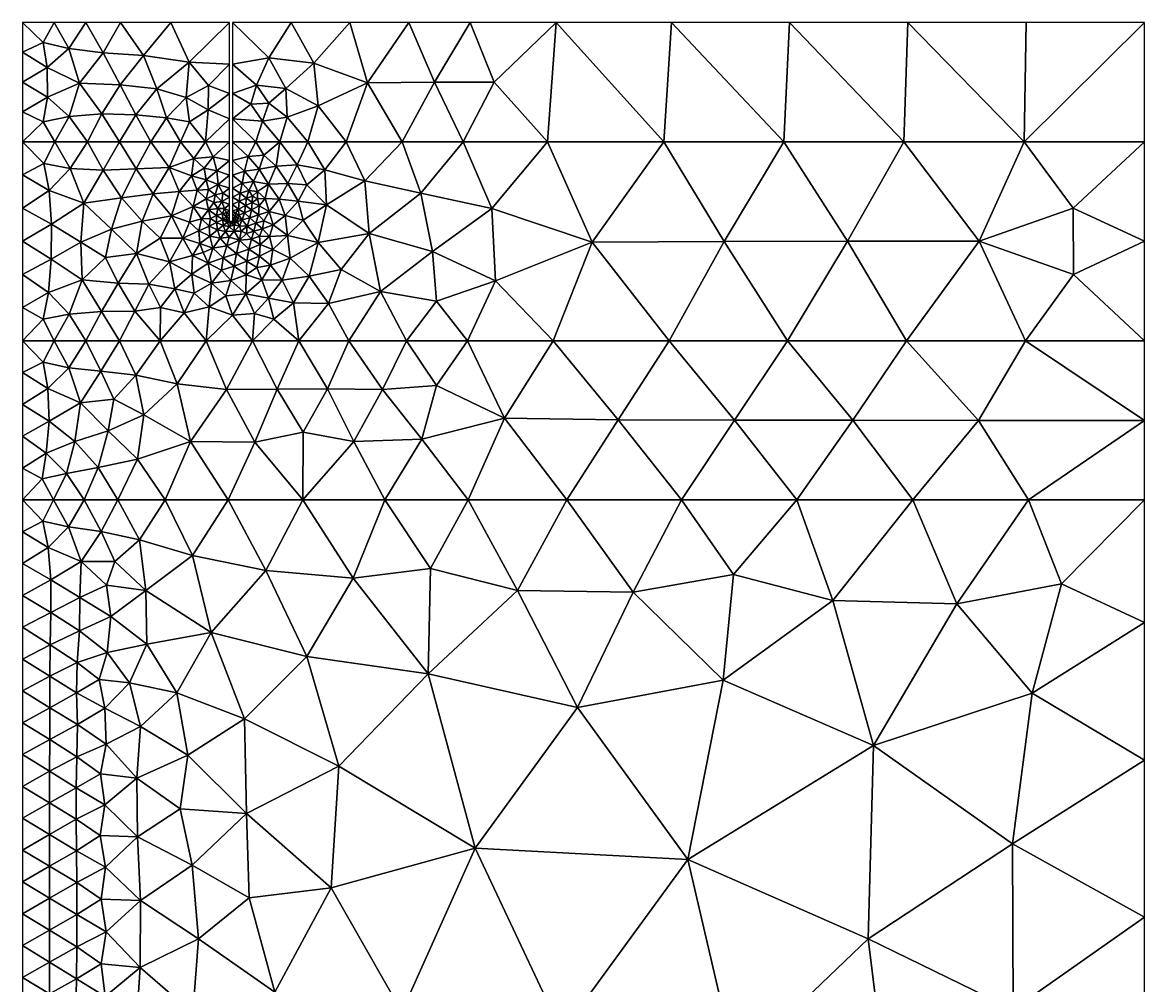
# Model space of a CAD drawing. Header units: metres. Extents: x 2 to 72, y -280 to 0.
# Drawn here: x 2 to 72.5, y -60.5 to 0 of the extents above; entities that cross this region are included whole.
import ezdxf

# ---------------------------------------------------------------- set-up
doc = ezdxf.new("R2010")
doc.units = ezdxf.units.M

msp = doc.modelspace()

# ---------------------------------------------------------------- linework, layer by layer
at = {"layer": 'layer', "color": 0}
for points in [[(2, 0), (2, -1.875), (3.29163, -1.27065)], [(3.98675, 0), (2, 0), (3.29163, -1.27065)], [(4.91105, -1.6381), (3.98675, 0), (3.29163, -1.27065)], [(5.9735, 0), (3.98675, 0), (4.91105, -1.6381)], [(7.06178, -1.90644), (5.9735, 0), (4.91105, -1.6381)], [(8.16749, 0), (5.9735, 0), (7.06178, -1.90644)], [(9.59812, -2.07994), (8.16749, 0), (7.06178, -1.90644)], [(11.3183, 0), (8.16749, 0), (9.59812, -2.07994)], [(12.4751, -2.50405), (11.3183, 0), (9.59812, -2.07994)], [(15, 0), (11.3183, 0), (12.4751, -2.50405)], [(15, -2.62355), (15, 0), (12.4751, -2.50405)], [(15.2, 0), (15.2, -2.62355), (17.476, -2.21382)], [(18.8889, 0), (15.2, 0), (17.476, -2.21382)], [(20.3012, -2.56303), (18.8889, 0), (17.476, -2.21382)], [(22.5779, 0), (18.8889, 0), (20.3012, -2.56303)], [(23.687, -3.79303), (22.5779, 0), (20.3012, -2.56303)], [(26.2668, 0), (22.5779, 0), (23.687, -3.79303)], [(27.8795, -3.75702), (26.2668, 0), (23.687, -3.79303)], [(30.1214, 0), (26.2668, 0), (27.8795, -3.75702)], [(31.643, -3.75137), (30.1214, 0), (27.8795, -3.75702)], [(35.5266, 0), (30.1214, 0), (31.643, -3.75137)], [(31.643, -3.75137), (34.9919, -7.5), (35.5266, 0)], [(34.9919, -7.5), (42.307, -7.5), (35.5266, 0)], [(42.7754, 0), (35.5266, 0), (42.307, -7.5)], [(42.307, -7.5), (49.8334, -7.5), (42.7754, 0)], [(50.1859, 0), (42.7754, 0), (49.8334, -7.5)], [(49.8334, -7.5), (57.3846, -7.5), (50.1859, 0)], [(57.6202, 0), (50.1859, 0), (57.3846, -7.5)], [(57.3846, -7.5), (64.9423, -7.5), (57.6202, 0)], [(65.0601, 0), (57.6202, 0), (64.9423, -7.5)], [(64.9423, -7.5), (72.5, -7.5), (72.5, 0)], [(72.5, 0), (65.0601, 0), (64.9423, -7.5)], [(3.29163, -1.27065), (2, -1.875), (3.56038, -2.84017)], [(3.29163, -1.27065), (3.56038, -2.84017), (4.91105, -1.6381)], [(2, -1.875), (2, -3.75), (3.56038, -2.84017)], [(4.91105, -1.6381), (3.56038, -2.84017), (5.59361, -3.80827)], [(7.06178, -1.90644), (4.91105, -1.6381), (5.59361, -3.80827)], [(8.13368, -3.91499), (7.06178, -1.90644), (5.59361, -3.80827)], [(9.59812, -2.07994), (7.06178, -1.90644), (8.13368, -3.91499)], [(10.4414, -4.16165), (9.59812, -2.07994), (8.13368, -3.91499)], [(12.4751, -2.50405), (9.59812, -2.07994), (10.4414, -4.16165)], [(12.2922, -4.71367), (12.4751, -2.50405), (10.4414, -4.16165)], [(13.6841, -3.95827), (12.4751, -2.50405), (12.2922, -4.71367)], [(13.6841, -3.95827), (15, -2.62355), (12.4751, -2.50405)], [(15, -4.47112), (15, -2.62355), (13.6841, -3.95827)], [(17.476, -2.21382), (15.2, -2.62355), (16.7144, -3.94339)], [(15.2, -2.62355), (15.2, -4.47112), (16.7144, -3.94339)], [(17.476, -2.21382), (16.7144, -3.94339), (18.5516, -4.15293)], [(20.3012, -2.56303), (17.476, -2.21382), (18.5516, -4.15293)], [(18.5516, -4.15293), (20.5762, -5.23962), (20.3012, -2.56303)], [(20.5762, -5.23962), (23.687, -3.79303), (20.3012, -2.56303)], [(3.56038, -2.84017), (2, -3.75), (3.56563, -4.69811)], [(3.56038, -2.84017), (3.56563, -4.69811), (5.59361, -3.80827)], [(2, -3.75), (2, -5.625), (3.56563, -4.69811)], [(5.59361, -3.80827), (3.56563, -4.69811), (4.93166, -5.91593)], [(4.93166, -5.91593), (6.99673, -5.73999), (5.59361, -3.80827)], [(5.59361, -3.80827), (6.99673, -5.73999), (8.13368, -3.91499)], [(6.99673, -5.73999), (9.13279, -5.80013), (8.13368, -3.91499)], [(8.13368, -3.91499), (9.13279, -5.80013), (10.4414, -4.16165)], [(9.13279, -5.80013), (11.0554, -5.98431), (10.4414, -4.16165)], [(10.4414, -4.16165), (11.0554, -5.98431), (12.2922, -4.71367)], [(13.6604, -5.48652), (13.6841, -3.95827), (12.2922, -4.71367)], [(13.6604, -5.48652), (15, -4.47112), (13.6841, -3.95827)], [(16.7144, -3.94339), (15.2, -4.47112), (16.3448, -5.1432)], [(16.7144, -3.94339), (16.3448, -5.1432), (17.4899, -5.06619)], [(18.5516, -4.15293), (16.7144, -3.94339), (17.4899, -5.06619)], [(17.4899, -5.06619), (18.6363, -5.94153), (18.5516, -4.15293)], [(18.6363, -5.94153), (20.5762, -5.23962), (18.5516, -4.15293)], [(20.5762, -5.23962), (22.3293, -7.5), (23.687, -3.79303)], [(22.3293, -7.5), (25.8579, -7.5), (23.687, -3.79303)], [(23.687, -3.79303), (25.8579, -7.5), (27.8795, -3.75702)], [(25.8579, -7.5), (29.6955, -7.5), (27.8795, -3.75702)], [(27.8795, -3.75702), (29.6955, -7.5), (31.643, -3.75137)], [(29.6955, -7.5), (34.9919, -7.5), (31.643, -3.75137)], [(3.56563, -4.69811), (2, -5.625), (3.3079, -6.24799)], [(3.56563, -4.69811), (3.3079, -6.24799), (4.93166, -5.91593)], [(11.0554, -5.98431), (12.4854, -6.23489), (12.2922, -4.71367)], [(12.4854, -6.23489), (13.6604, -5.48652), (12.2922, -4.71367)], [(15, -6.04992), (15, -4.47112), (13.6604, -5.48652)], [(15.2, -4.47112), (15.2, -6.04992), (16.3448, -5.1432)], [(2, -5.625), (2, -7.5), (3.3079, -6.24799)], [(12.4854, -6.23489), (13.5085, -7.5), (13.6604, -5.48652)], [(13.5085, -7.5), (15, -6.04992), (13.6604, -5.48652)], [(16.3448, -5.1432), (15.2, -6.04992), (17.089, -6.19862)], [(16.3448, -5.1432), (17.089, -6.19862), (17.4899, -5.06619)], [(17.089, -6.19862), (18.6363, -5.94153), (17.4899, -5.06619)], [(18.6363, -5.94153), (19.9223, -7.5), (20.5762, -5.23962)], [(19.9223, -7.5), (22.3293, -7.5), (20.5762, -5.23962)], [(2, -7.5), (4.04178, -7.5), (3.3079, -6.24799)], [(3.3079, -6.24799), (4.04178, -7.5), (4.93166, -5.91593)], [(4.04178, -7.5), (6.08354, -7.5), (4.93166, -5.91593)], [(4.93166, -5.91593), (6.08354, -7.5), (6.99673, -5.73999)], [(6.08354, -7.5), (8.10572, -7.5), (6.99673, -5.73999)], [(6.99673, -5.73999), (8.10572, -7.5), (9.13279, -5.80013)], [(8.10572, -7.5), (10.0675, -7.5), (9.13279, -5.80013)], [(9.13279, -5.80013), (10.0675, -7.5), (11.0554, -5.98431)], [(10.0675, -7.5), (11.9213, -7.5), (11.0554, -5.98431)], [(11.0554, -5.98431), (11.9213, -7.5), (12.4854, -6.23489)], [(11.9213, -7.5), (13.5085, -7.5), (12.4854, -6.23489)], [(13.5085, -7.5), (15, -7.5), (15, -6.04992)], [(15.2, -6.04992), (15.2, -7.5), (16.6722, -7.5)], [(15.2, -6.04992), (16.6722, -7.5), (17.089, -6.19862)], [(16.6722, -7.5), (18.1695, -7.5), (17.089, -6.19862)], [(17.089, -6.19862), (18.1695, -7.5), (18.6363, -5.94153)], [(18.1695, -7.5), (19.9223, -7.5), (18.6363, -5.94153)], [(2, -7.5), (2, -9.58333), (3.34466, -8.86218)], [(4.04178, -7.5), (2, -7.5), (3.34466, -8.86218)], [(5.00748, -9.17612), (4.04178, -7.5), (3.34466, -8.86218)], [(6.08354, -7.5), (4.04178, -7.5), (5.00748, -9.17612)], [(7.06851, -9.28795), (6.08354, -7.5), (5.00748, -9.17612)], [(8.10572, -7.5), (6.08354, -7.5), (7.06851, -9.28795)], [(9.14722, -9.1921), (8.10572, -7.5), (7.06851, -9.28795)], [(10.0675, -7.5), (8.10572, -7.5), (9.14722, -9.1921)], [(11.2257, -9.1075), (10.0675, -7.5), (9.14722, -9.1921)], [(11.9213, -7.5), (10.0675, -7.5), (11.2257, -9.1075)], [(12.7784, -8.55728), (11.9213, -7.5), (11.2257, -9.1075)], [(13.5085, -7.5), (11.9213, -7.5), (12.7784, -8.55728)], [(13.9834, -8.45081), (13.5085, -7.5), (12.7784, -8.55728)], [(15, -7.5), (13.5085, -7.5), (13.9834, -8.45081)], [(15, -8.67763), (15, -7.5), (13.9834, -8.45081)], [(15.2, -7.5), (15.2, -8.67763), (16.1778, -8.42649)], [(16.6722, -7.5), (15.2, -7.5), (16.1778, -8.42649)], [(17.1651, -8.33417), (16.6722, -7.5), (16.1778, -8.42649)], [(18.1695, -7.5), (16.6722, -7.5), (17.1651, -8.33417)], [(18.1695, -7.5), (17.1651, -8.33417), (17.9337, -9.04032)], [(19.2632, -8.93806), (18.1695, -7.5), (17.9337, -9.04032)], [(19.9223, -7.5), (18.1695, -7.5), (19.2632, -8.93806)], [(21.0035, -9.26006), (19.9223, -7.5), (19.2632, -8.93806)], [(22.3293, -7.5), (19.9223, -7.5), (21.0035, -9.26006)], [(23.5178, -9.95019), (22.3293, -7.5), (21.0035, -9.26006)], [(25.8579, -7.5), (22.3293, -7.5), (23.5178, -9.95019)], [(27.0197, -10.7161), (25.8579, -7.5), (23.5178, -9.95019)], [(29.6955, -7.5), (25.8579, -7.5), (27.0197, -10.7161)], [(31.4992, -11.692), (29.6955, -7.5), (27.0197, -10.7161)], [(34.9919, -7.5), (29.6955, -7.5), (31.4992, -11.692)], [(37.7975, -13.8124), (34.9919, -7.5), (31.4992, -11.692)], [(42.307, -7.5), (34.9919, -7.5), (37.7975, -13.8124)], [(46.0807, -13.7606), (42.307, -7.5), (37.7975, -13.8124)], [(49.8334, -7.5), (42.307, -7.5), (46.0807, -13.7606)], [(53.8388, -13.7516), (49.8334, -7.5), (46.0807, -13.7606)], [(57.3846, -7.5), (49.8334, -7.5), (53.8388, -13.7516)], [(62.1104, -13.7494), (57.3846, -7.5), (53.8388, -13.7516)], [(64.9423, -7.5), (57.3846, -7.5), (62.1104, -13.7494)], [(68.0156, -11.666), (64.9423, -7.5), (62.1104, -13.7494)], [(72.5, -7.5), (64.9423, -7.5), (68.0156, -11.666)], [(72.5, -13.75), (72.5, -7.5), (68.0156, -11.666)], [(13.9834, -8.45081), (12.7784, -8.55728), (13.4161, -9.15869)], [(14.2053, -9.32446), (13.9834, -8.45081), (13.4161, -9.15869)], [(14.2053, -9.32446), (15, -8.67763), (13.9834, -8.45081)], [(16.1778, -8.42649), (15.2, -8.67763), (15.9601, -9.33576)], [(16.1778, -8.42649), (15.9601, -9.33576), (16.8691, -9.21138)], [(17.1651, -8.33417), (16.1778, -8.42649), (16.8691, -9.21138)], [(17.9337, -9.04032), (17.1651, -8.33417), (16.8691, -9.21138)], [(3.34466, -8.86218), (2, -9.58333), (3.67402, -10.5514)], [(3.34466, -8.86218), (3.67402, -10.5514), (5.00748, -9.17612)], [(11.2257, -9.1075), (9.14722, -9.1921), (10.2127, -10.7599)], [(11.2257, -9.1075), (10.2127, -10.7599), (11.8439, -10.6222)], [(12.7784, -8.55728), (11.2257, -9.1075), (12.6211, -9.63523)], [(12.6211, -9.63523), (11.2257, -9.1075), (11.8439, -10.6222)], [(13.4161, -9.15869), (12.7784, -8.55728), (12.6211, -9.63523)], [(13.5338, -9.88481), (13.4161, -9.15869), (12.6211, -9.63523)], [(13.5338, -9.88481), (14.2053, -9.32446), (13.4161, -9.15869)], [(15, -9.60443), (15, -8.67763), (14.2053, -9.32446)], [(15.2, -8.67763), (15.2, -9.60443), (15.9601, -9.33576)], [(17.9337, -9.04032), (16.8691, -9.21138), (17.4531, -10.1594)], [(18.6662, -10.1135), (17.9337, -9.04032), (17.4531, -10.1594)], [(19.2632, -8.93806), (17.9337, -9.04032), (18.6662, -10.1135)], [(19.878, -10.2064), (19.2632, -8.93806), (18.6662, -10.1135)], [(21.0035, -9.26006), (19.2632, -8.93806), (19.878, -10.2064)], [(2, -9.58333), (2, -11.6667), (3.67402, -10.5514)], [(5.00748, -9.17612), (3.67402, -10.5514), (5.86213, -11.3544)], [(7.06851, -9.28795), (5.00748, -9.17612), (5.86213, -11.3544)], [(8.22183, -11.0096), (7.06851, -9.28795), (5.86213, -11.3544)], [(9.14722, -9.1921), (7.06851, -9.28795), (8.22183, -11.0096)], [(10.2127, -10.7599), (9.14722, -9.1921), (8.22183, -11.0096)], [(12.6211, -9.63523), (11.8439, -10.6222), (12.9815, -10.5376)], [(12.9815, -10.5376), (13.5338, -9.88481), (12.6211, -9.63523)], [(14.3041, -10.1851), (14.2053, -9.32446), (13.5338, -9.88481)], [(14.3041, -10.1851), (15, -9.60443), (14.2053, -9.32446)], [(15, -10.4224), (15, -9.60443), (14.3041, -10.1851)], [(15.9601, -9.33576), (15.2, -9.60443), (15.7967, -10.106)], [(15.2, -9.60443), (15.2, -10.4224), (15.7967, -10.106)], [(15.9601, -9.33576), (15.7967, -10.106), (16.5142, -9.99599)], [(16.8691, -9.21138), (15.9601, -9.33576), (16.5142, -9.99599)], [(16.8691, -9.21138), (16.5142, -9.99599), (17.4531, -10.1594)], [(21.1065, -11.455), (21.0035, -9.26006), (19.878, -10.2064)], [(23.5178, -9.95019), (21.0035, -9.26006), (21.1065, -11.455)], [(3.67402, -10.5514), (2, -11.6667), (3.83484, -12.6649)], [(3.67402, -10.5514), (3.83484, -12.6649), (5.86213, -11.3544)], [(12.9815, -10.5376), (11.8439, -10.6222), (12.7264, -11.5737)], [(13.5355, -11.0836), (12.9815, -10.5376), (12.7264, -11.5737)], [(13.6885, -10.4958), (13.5338, -9.88481), (12.9815, -10.5376)], [(13.5355, -11.0836), (13.6885, -10.4958), (12.9815, -10.5376)], [(14.3041, -10.1851), (13.5338, -9.88481), (13.6885, -10.4958)], [(14.1125, -10.8387), (13.6885, -10.4958), (13.5355, -11.0836)], [(14.1125, -10.8387), (14.3041, -10.1851), (13.6885, -10.4958)], [(14.5899, -10.7325), (14.3041, -10.1851), (14.1125, -10.8387)], [(14.5899, -10.7325), (15, -10.4224), (14.3041, -10.1851)], [(15, -10.981), (15, -10.4224), (14.5899, -10.7325)], [(15.7967, -10.106), (15.2, -10.4224), (15.6846, -10.7228)], [(15.2, -10.4224), (15.2, -10.981), (15.6846, -10.7228)], [(15.7967, -10.106), (15.6846, -10.7228), (16.2172, -10.5642)], [(16.2172, -10.5642), (15.6846, -10.7228), (16.0691, -11.0391)], [(16.5142, -9.99599), (15.7967, -10.106), (16.2172, -10.5642)], [(16.2172, -10.5642), (16.0691, -11.0391), (16.4521, -10.9203)], [(16.5142, -9.99599), (16.2172, -10.5642), (16.776, -10.6281)], [(16.776, -10.6281), (16.2172, -10.5642), (16.4521, -10.9203)], [(16.5142, -9.99599), (16.776, -10.6281), (17.4531, -10.1594)], [(17.4531, -10.1594), (16.776, -10.6281), (17.2527, -11.0609)], [(18.1236, -11.0961), (17.4531, -10.1594), (17.2527, -11.0609)], [(18.6662, -10.1135), (17.4531, -10.1594), (18.1236, -11.0961)], [(19.3257, -11.2385), (18.6662, -10.1135), (18.1236, -11.0961)], [(19.878, -10.2064), (18.6662, -10.1135), (19.3257, -11.2385)], [(21.1065, -11.455), (19.878, -10.2064), (19.3257, -11.2385)], [(23.5178, -9.95019), (21.1065, -11.455), (23.7886, -13.2629)], [(27.0197, -10.7161), (23.5178, -9.95019), (23.7886, -13.2629)], [(8.22183, -11.0096), (5.86213, -11.3544), (7.60016, -12.9896)], [(9.51836, -12.4923), (8.22183, -11.0096), (7.60016, -12.9896)], [(10.2127, -10.7599), (8.22183, -11.0096), (9.51836, -12.4923)], [(11.355, -12.1525), (10.2127, -10.7599), (9.51836, -12.4923)], [(11.8439, -10.6222), (10.2127, -10.7599), (11.355, -12.1525)], [(11.8439, -10.6222), (11.355, -12.1525), (12.7264, -11.5737)], [(13.6901, -11.7774), (13.5355, -11.0836), (12.7264, -11.5737)], [(14.0312, -11.3218), (14.1125, -10.8387), (13.5355, -11.0836)], [(13.6901, -11.7774), (14.0312, -11.3218), (13.5355, -11.0836)], [(14.5316, -11.2428), (14.1125, -10.8387), (14.0312, -11.3218)], [(14.2856, -11.6919), (14.5316, -11.2428), (14.0312, -11.3218)], [(14.5316, -11.2428), (14.5899, -10.7325), (14.1125, -10.8387)], [(14.6994, -11.695), (14.5316, -11.2428), (14.2856, -11.6919)], [(14.5316, -11.2428), (15, -10.981), (14.5899, -10.7325)], [(15, -11.4414), (15, -10.981), (14.5316, -11.2428)], [(14.6994, -11.695), (15, -11.4414), (14.5316, -11.2428)], [(15.6846, -10.7228), (15.2, -10.981), (15.6216, -11.234)], [(15.2, -10.981), (15.2, -11.4414), (15.6216, -11.234)], [(15.6216, -11.234), (15.2, -11.4414), (15.5679, -11.7217)], [(15.6216, -11.234), (15.5679, -11.7217), (16.0064, -11.5048)], [(15.6846, -10.7228), (15.6216, -11.234), (16.0691, -11.0391)], [(16.0691, -11.0391), (15.6216, -11.234), (16.0064, -11.5048)], [(16.0691, -11.0391), (16.0064, -11.5048), (16.4261, -11.3078)], [(16.4521, -10.9203), (16.0691, -11.0391), (16.4261, -11.3078)], [(16.4521, -10.9203), (16.4261, -11.3078), (16.7579, -11.0865)], [(16.7579, -11.0865), (16.4261, -11.3078), (16.8647, -11.5317)], [(16.776, -10.6281), (16.4521, -10.9203), (16.7579, -11.0865)], [(16.776, -10.6281), (16.7579, -11.0865), (17.2527, -11.0609)], [(17.2527, -11.0609), (16.7579, -11.0865), (16.8647, -11.5317)], [(17.5041, -11.8702), (17.2527, -11.0609), (16.8647, -11.5317)], [(18.1236, -11.0961), (17.2527, -11.0609), (17.5041, -11.8702)], [(18.5061, -12.1228), (18.1236, -11.0961), (17.5041, -11.8702)], [(19.3257, -11.2385), (18.1236, -11.0961), (18.5061, -12.1228)], [(19.6422, -12.414), (19.3257, -11.2385), (18.5061, -12.1228)], [(21.1065, -11.455), (19.3257, -11.2385), (19.6422, -12.414)], [(27.7587, -14.3896), (27.0197, -10.7161), (23.7886, -13.2629)], [(31.4992, -11.692), (27.0197, -10.7161), (27.7587, -14.3896)], [(2, -11.6667), (2, -13.75), (3.83484, -12.6649)], [(5.86213, -11.3544), (3.83484, -12.6649), (5.67178, -13.8023)], [(5.86213, -11.3544), (5.67178, -13.8023), (7.60016, -12.9896)], [(12.7264, -11.5737), (11.355, -12.1525), (12.4906, -12.541)], [(12.7264, -11.5737), (12.4906, -12.541), (13.2487, -12.3462)], [(13.6901, -11.7774), (12.7264, -11.5737), (13.2487, -12.3462)], [(13.8104, -12.3194), (13.6901, -11.7774), (13.2487, -12.3462)], [(14.2856, -11.6919), (14.0312, -11.3218), (13.6901, -11.7774)], [(14.1907, -12.121), (14.2856, -11.6919), (13.6901, -11.7774)], [(14.1907, -12.121), (13.6901, -11.7774), (13.8104, -12.3194)], [(14.5642, -12.0043), (14.2856, -11.6919), (14.1907, -12.121)], [(14.5642, -12.0043), (14.6994, -11.695), (14.2856, -11.6919)], [(14.8136, -11.9611), (14.6994, -11.695), (14.5642, -12.0043)], [(14.802, -12.1862), (14.8136, -11.9611), (14.5642, -12.0043)], [(15, -11.8287), (15, -11.4414), (14.6994, -11.695)], [(14.8136, -11.9611), (15, -11.8287), (14.6994, -11.695)], [(14.802, -12.1862), (15, -12.0905), (14.8136, -11.9611)], [(15, -12.0905), (15, -11.8287), (14.8136, -11.9611)], [(15.2, -11.4414), (15.2, -11.8287), (15.5679, -11.7217)], [(15.5679, -11.7217), (15.2, -11.8287), (15.3915, -11.9878)], [(15.2, -11.8287), (15.2, -12.0905), (15.3915, -11.9878)], [(15.5679, -11.7217), (15.3915, -11.9878), (15.6057, -12.0986)], [(16.0064, -11.5048), (15.5679, -11.7217), (15.9485, -11.9606)], [(15.5679, -11.7217), (15.6057, -12.0986), (15.9485, -11.9606)], [(15.9485, -11.9606), (15.6057, -12.0986), (15.804, -12.3952)], [(15.9485, -11.9606), (15.804, -12.3952), (16.2956, -12.2715)], [(16.0064, -11.5048), (15.9485, -11.9606), (16.3967, -11.7767)], [(16.3967, -11.7767), (15.9485, -11.9606), (16.2956, -12.2715)], [(16.4261, -11.3078), (16.0064, -11.5048), (16.3967, -11.7767)], [(16.3967, -11.7767), (16.2956, -12.2715), (16.8233, -12.0897)], [(16.4261, -11.3078), (16.3967, -11.7767), (16.8647, -11.5317)], [(16.8647, -11.5317), (16.3967, -11.7767), (16.8233, -12.0897)], [(17.5041, -11.8702), (16.8647, -11.5317), (16.8233, -12.0897)], [(17.1718, -12.4555), (17.5041, -11.8702), (16.8233, -12.0897)], [(17.7446, -12.7125), (17.5041, -11.8702), (17.1718, -12.4555)], [(18.5061, -12.1228), (17.5041, -11.8702), (17.7446, -12.7125)], [(20.5801, -13.8346), (21.1065, -11.455), (19.6422, -12.414)], [(23.7886, -13.2629), (21.1065, -11.455), (20.5801, -13.8346)], [(27.7587, -14.3896), (31.7299, -16.2337), (31.4992, -11.692)], [(31.7299, -16.2337), (37.7975, -13.8124), (31.4992, -11.692)], [(68.0299, -15.8331), (68.0156, -11.666), (62.1104, -13.7494)], [(68.0299, -15.8331), (72.5, -13.75), (68.0156, -11.666)], [(3.83484, -12.6649), (2, -13.75), (3.81137, -14.8643)], [(3.83484, -12.6649), (3.81137, -14.8643), (5.67178, -13.8023)], [(9.51836, -12.4923), (7.60016, -12.9896), (9.15832, -14.5194)], [(10.6571, -13.5475), (9.51836, -12.4923), (9.15832, -14.5194)], [(11.355, -12.1525), (9.51836, -12.4923), (10.6571, -13.5475)], [(11.355, -12.1525), (10.6571, -13.5475), (12.0809, -13.5538)], [(12.4906, -12.541), (11.355, -12.1525), (12.0809, -13.5538)], [(13.0725, -13.0904), (12.4906, -12.541), (12.0809, -13.5538)], [(13.2487, -12.3462), (12.4906, -12.541), (13.0725, -13.0904)], [(13.7244, -12.7973), (13.2487, -12.3462), (13.0725, -13.0904)], [(13.7244, -12.7973), (13.8104, -12.3194), (13.2487, -12.3462)], [(14.1959, -12.5667), (13.8104, -12.3194), (13.7244, -12.7973)], [(14.2494, -13.0371), (14.1959, -12.5667), (13.7244, -12.7973)], [(14.1959, -12.5667), (14.1907, -12.121), (13.8104, -12.3194)], [(14.5826, -12.3709), (14.5642, -12.0043), (14.1907, -12.121)], [(14.1959, -12.5667), (14.5826, -12.3709), (14.1907, -12.121)], [(14.609, -12.7507), (14.5826, -12.3709), (14.1959, -12.5667)], [(14.609, -12.7507), (14.1959, -12.5667), (14.2494, -13.0371)], [(14.5826, -12.3709), (14.802, -12.1862), (14.5642, -12.0043)], [(14.8485, -12.3867), (14.802, -12.1862), (14.5826, -12.3709)], [(14.8581, -12.5749), (14.8485, -12.3867), (14.5826, -12.3709)], [(14.8581, -12.5749), (14.5826, -12.3709), (14.609, -12.7507)], [(14.992, -12.8205), (14.8581, -12.5749), (14.609, -12.7507)], [(15, -12.3014), (15, -12.0905), (14.802, -12.1862)], [(14.8485, -12.3867), (15, -12.3014), (14.802, -12.1862)], [(15, -12.5), (15, -12.3014), (14.8485, -12.3867)], [(15, -12.5), (14.8485, -12.3867), (14.8581, -12.5749)], [(15.1074, -12.6154), (15, -12.5), (14.8581, -12.5749)], [(15.1074, -12.6154), (14.8581, -12.5749), (14.992, -12.8205)], [(15.3023, -12.7376), (15.1074, -12.6154), (14.992, -12.8205)], [(15.2, -12.5), (15, -12.5), (15.1074, -12.6154)], [(15.2, -12.5), (15.1074, -12.6154), (15.2919, -12.5592)], [(15.2919, -12.5592), (15.1074, -12.6154), (15.3023, -12.7376)], [(15.3915, -11.9878), (15.2, -12.0905), (15.3798, -12.2014)], [(15.2, -12.0905), (15.2, -12.3014), (15.3798, -12.2014)], [(15.3798, -12.2014), (15.2, -12.3014), (15.3491, -12.404)], [(15.2, -12.3014), (15.2, -12.5), (15.3491, -12.404)], [(15.3491, -12.404), (15.2, -12.5), (15.2919, -12.5592)], [(15.3491, -12.404), (15.2919, -12.5592), (15.4882, -12.5349)], [(15.2919, -12.5592), (15.3023, -12.7376), (15.4882, -12.5349)], [(15.4882, -12.5349), (15.3023, -12.7376), (15.6276, -12.782)], [(15.3798, -12.2014), (15.3491, -12.404), (15.5291, -12.3269)], [(15.5291, -12.3269), (15.3491, -12.404), (15.4882, -12.5349)], [(15.3915, -11.9878), (15.3798, -12.2014), (15.6057, -12.0986)], [(15.6057, -12.0986), (15.3798, -12.2014), (15.5291, -12.3269)], [(15.5291, -12.3269), (15.4882, -12.5349), (15.804, -12.3952)], [(15.804, -12.3952), (15.4882, -12.5349), (15.6276, -12.782)], [(15.6057, -12.0986), (15.5291, -12.3269), (15.804, -12.3952)], [(15.804, -12.3952), (15.6276, -12.782), (16.1115, -12.7936)], [(16.2956, -12.2715), (15.804, -12.3952), (16.1115, -12.7936)], [(16.2956, -12.2715), (16.1115, -12.7936), (16.6729, -12.6143)], [(16.6729, -12.6143), (16.1115, -12.7936), (16.539, -13.1113)], [(16.2956, -12.2715), (16.6729, -12.6143), (16.8233, -12.0897)], [(16.6729, -12.6143), (16.539, -13.1113), (17.0907, -12.9652)], [(16.8233, -12.0897), (16.6729, -12.6143), (17.1718, -12.4555)], [(17.1718, -12.4555), (16.6729, -12.6143), (17.0907, -12.9652)], [(17.7446, -12.7125), (17.1718, -12.4555), (17.0907, -12.9652)], [(18.6547, -13.3792), (18.5061, -12.1228), (17.7446, -12.7125)], [(19.6422, -12.414), (18.5061, -12.1228), (18.6547, -13.3792)], [(20.5801, -13.8346), (19.6422, -12.414), (18.6547, -13.3792)], [(7.60016, -12.9896), (5.67178, -13.8023), (7.2222, -14.7692)], [(7.60016, -12.9896), (7.2222, -14.7692), (9.15832, -14.5194)], [(13.0725, -13.0904), (12.0809, -13.5538), (13.1479, -13.8895)], [(13.7643, -13.4239), (13.7244, -12.7973), (13.0725, -13.0904)], [(13.7643, -13.4239), (13.0725, -13.0904), (13.1479, -13.8895)], [(14.2494, -13.0371), (13.7244, -12.7973), (13.7643, -13.4239)], [(14.4299, -13.5506), (14.2494, -13.0371), (13.7643, -13.4239)], [(14.7627, -13.1283), (14.609, -12.7507), (14.2494, -13.0371)], [(14.7627, -13.1283), (14.2494, -13.0371), (14.4299, -13.5506)], [(14.9921, -13.4986), (14.7627, -13.1283), (14.4299, -13.5506)], [(14.992, -12.8205), (14.609, -12.7507), (14.7627, -13.1283)], [(15.2952, -13.1088), (14.992, -12.8205), (14.7627, -13.1283)], [(15.2952, -13.1088), (14.7627, -13.1283), (14.9921, -13.4986)], [(15.3023, -12.7376), (14.992, -12.8205), (15.2952, -13.1088)], [(15.2952, -13.1088), (14.9921, -13.4986), (15.6272, -13.6716)], [(15.6276, -12.782), (15.3023, -12.7376), (15.2952, -13.1088)], [(15.6276, -12.782), (15.2952, -13.1088), (15.7491, -13.1224)], [(15.7491, -13.1224), (15.2952, -13.1088), (15.6272, -13.6716)], [(15.7491, -13.1224), (15.6272, -13.6716), (16.0802, -13.2605)], [(16.0802, -13.2605), (15.6272, -13.6716), (16.3823, -13.6086)], [(16.1115, -12.7936), (15.6276, -12.782), (15.7491, -13.1224)], [(16.1115, -12.7936), (15.7491, -13.1224), (16.0802, -13.2605)], [(16.1115, -12.7936), (16.0802, -13.2605), (16.539, -13.1113)], [(16.539, -13.1113), (16.0802, -13.2605), (16.3823, -13.6086)], [(16.539, -13.1113), (16.3823, -13.6086), (16.892, -13.4211)], [(17.0907, -12.9652), (16.539, -13.1113), (16.892, -13.4211)], [(17.0907, -12.9652), (16.892, -13.4211), (17.512, -13.4533)], [(17.512, -13.4533), (17.7446, -12.7125), (17.0907, -12.9652)], [(18.6547, -13.3792), (17.7446, -12.7125), (17.512, -13.4533)], [(17.7364, -14.2593), (18.6547, -13.3792), (17.512, -13.4533)], [(18.8191, -14.815), (18.6547, -13.3792), (17.7364, -14.2593)], [(18.8191, -14.815), (20.5801, -13.8346), (18.6547, -13.3792)], [(22.0216, -15.5263), (23.7886, -13.2629), (20.5801, -13.8346)], [(22.0216, -15.5263), (24.4949, -16.9084), (23.7886, -13.2629)], [(24.4949, -16.9084), (27.7587, -14.3896), (23.7886, -13.2629)], [(2, -13.75), (2, -15.8333), (3.81137, -14.8643)], [(5.67178, -13.8023), (3.81137, -14.8643), (5.74319, -16.178)], [(5.67178, -13.8023), (5.74319, -16.178), (7.2222, -14.7692)], [(9.15832, -14.5194), (11.2392, -15.0352), (10.6571, -13.5475)], [(10.6571, -13.5475), (11.2392, -15.0352), (12.0809, -13.5538)], [(11.2392, -15.0352), (12.6804, -14.6425), (12.0809, -13.5538)], [(12.0809, -13.5538), (12.6804, -14.6425), (13.1479, -13.8895)], [(12.6804, -14.6425), (13.3585, -14.4552), (13.1479, -13.8895)], [(13.9686, -14.1785), (13.7643, -13.4239), (13.1479, -13.8895)], [(13.1479, -13.8895), (13.3585, -14.4552), (13.9686, -14.1785)], [(14.4299, -13.5506), (13.7643, -13.4239), (13.9686, -14.1785)], [(14.8435, -14.0323), (14.4299, -13.5506), (13.9686, -14.1785)], [(14.8435, -14.0323), (13.9686, -14.1785), (14.6175, -14.7848)], [(14.9921, -13.4986), (14.4299, -13.5506), (14.8435, -14.0323)], [(14.6175, -14.7848), (15.4499, -14.5069), (14.8435, -14.0323)], [(15.6272, -13.6716), (14.9921, -13.4986), (14.8435, -14.0323)], [(15.4499, -14.5069), (15.6272, -13.6716), (14.8435, -14.0323)], [(15.6272, -13.6716), (15.4499, -14.5069), (16.2294, -14.2362)], [(16.3823, -13.6086), (15.6272, -13.6716), (16.2294, -14.2362)], [(16.2294, -14.2362), (16.9393, -13.9459), (16.3823, -13.6086)], [(16.2294, -14.2362), (16.8883, -14.6815), (16.9393, -13.9459)], [(16.3823, -13.6086), (16.9393, -13.9459), (16.892, -13.4211)], [(16.8883, -14.6815), (17.7364, -14.2593), (16.9393, -13.9459)], [(16.9393, -13.9459), (17.512, -13.4533), (16.892, -13.4211)], [(16.9393, -13.9459), (17.7364, -14.2593), (17.512, -13.4533)], [(20.0049, -15.9468), (20.5801, -13.8346), (18.8191, -14.815)], [(20.0049, -15.9468), (22.0216, -15.5263), (20.5801, -13.8346)], [(31.7299, -16.2337), (35.3419, -20), (37.7975, -13.8124)], [(35.3419, -20), (42.6303, -20), (37.7975, -13.8124)], [(37.7975, -13.8124), (42.6303, -20), (46.0807, -13.7606)], [(42.6303, -20), (50.0766, -20), (46.0807, -13.7606)], [(46.0807, -13.7606), (50.0766, -20), (53.8388, -13.7516)], [(50.0766, -20), (57.5474, -20), (53.8388, -13.7516)], [(53.8388, -13.7516), (57.5474, -20), (62.1104, -13.7494)], [(57.5474, -20), (65.0237, -20), (62.1104, -13.7494)], [(62.1104, -13.7494), (65.0237, -20), (68.0299, -15.8331)], [(72.5, -20), (72.5, -13.75), (68.0299, -15.8331)], [(5.74319, -16.178), (8.0099, -16.3708), (7.2222, -14.7692)], [(7.2222, -14.7692), (8.0099, -16.3708), (9.15832, -14.5194)], [(8.0099, -16.3708), (9.94334, -16.4509), (9.15832, -14.5194)], [(9.15832, -14.5194), (9.94334, -16.4509), (11.2392, -15.0352)], [(11.2392, -15.0352), (12.6335, -15.8162), (12.6804, -14.6425)], [(12.6335, -15.8162), (13.6613, -15.1164), (12.6804, -14.6425)], [(12.6804, -14.6425), (13.6613, -15.1164), (13.3585, -14.4552)], [(13.3585, -14.4552), (13.6613, -15.1164), (13.9686, -14.1785)], [(13.6613, -15.1164), (14.6175, -14.7848), (13.9686, -14.1785)], [(13.6613, -15.1164), (14.506, -15.5627), (14.6175, -14.7848)], [(14.506, -15.5627), (15.3007, -15.3198), (14.6175, -14.7848)], [(14.6175, -14.7848), (15.3007, -15.3198), (15.4499, -14.5069)], [(15.3007, -15.3198), (16.106, -14.9978), (15.4499, -14.5069)], [(15.4499, -14.5069), (16.106, -14.9978), (16.2294, -14.2362)], [(16.106, -14.9978), (16.8883, -14.6815), (16.2294, -14.2362)], [(16.106, -14.9978), (16.7324, -15.3908), (16.8883, -14.6815)], [(16.7324, -15.3908), (17.5897, -15.2515), (16.8883, -14.6815)], [(16.8883, -14.6815), (17.5897, -15.2515), (17.7364, -14.2593)], [(17.5897, -15.2515), (18.8191, -14.815), (17.7364, -14.2593)], [(24.4949, -16.9084), (28.0165, -17.5077), (27.7587, -14.3896)], [(28.0165, -17.5077), (31.7299, -16.2337), (27.7587, -14.3896)], [(3.81137, -14.8643), (2, -15.8333), (3.63219, -16.9588)], [(3.81137, -14.8643), (3.63219, -16.9588), (5.74319, -16.178)], [(9.94334, -16.4509), (11.5667, -16.7377), (11.2392, -15.0352)], [(11.5667, -16.7377), (12.6335, -15.8162), (11.2392, -15.0352)], [(12.6335, -15.8162), (13.8836, -16.3893), (13.6613, -15.1164)], [(13.6613, -15.1164), (13.8836, -16.3893), (14.506, -15.5627)], [(14.506, -15.5627), (15.0911, -16.2219), (15.3007, -15.3198)], [(15.0911, -16.2219), (16.0483, -15.8569), (15.3007, -15.3198)], [(15.3007, -15.3198), (16.0483, -15.8569), (16.106, -14.9978)], [(16.0483, -15.8569), (16.7324, -15.3908), (16.106, -14.9978)], [(16.0483, -15.8569), (17.0331, -16.1748), (16.7324, -15.3908)], [(16.7324, -15.3908), (17.0331, -16.1748), (17.5897, -15.2515)], [(17.0331, -16.1748), (18.3259, -16.1875), (17.5897, -15.2515)], [(17.5897, -15.2515), (18.3259, -16.1875), (18.8191, -14.815)], [(18.3259, -16.1875), (20.0049, -15.9468), (18.8191, -14.815)], [(2, -15.8333), (2, -17.9167), (3.63219, -16.9588)], [(5.74319, -16.178), (3.63219, -16.9588), (4.93854, -18.3239)], [(4.93854, -18.3239), (6.9707, -18.1702), (5.74319, -16.178)], [(5.74319, -16.178), (6.9707, -18.1702), (8.0099, -16.3708)], [(11.5667, -16.7377), (12.7921, -17.0063), (12.6335, -15.8162)], [(12.7921, -17.0063), (13.8836, -16.3893), (12.6335, -15.8162)], [(13.8836, -16.3893), (15.0911, -16.2219), (14.506, -15.5627)], [(15.0911, -16.2219), (16.0306, -17.0547), (16.0483, -15.8569)], [(16.0306, -17.0547), (17.0331, -16.1748), (16.0483, -15.8569)], [(16.0306, -17.0547), (17.4675, -17.3248), (17.0331, -16.1748)], [(17.0331, -16.1748), (17.4675, -17.3248), (18.3259, -16.1875)], [(17.4675, -17.3248), (19.0339, -17.6262), (18.3259, -16.1875)], [(18.3259, -16.1875), (19.0339, -17.6262), (20.0049, -15.9468)], [(19.0339, -17.6262), (21.2387, -17.6679), (20.0049, -15.9468)], [(21.2387, -17.6679), (22.0216, -15.5263), (20.0049, -15.9468)], [(21.2387, -17.6679), (24.4949, -16.9084), (22.0216, -15.5263)], [(65.0237, -20), (72.5, -20), (68.0299, -15.8331)], [(6.9707, -18.1702), (9.0546, -18.1503), (8.0099, -16.3708)], [(8.0099, -16.3708), (9.0546, -18.1503), (9.94334, -16.4509)], [(9.0546, -18.1503), (10.6707, -17.9136), (9.94334, -16.4509)], [(9.94334, -16.4509), (10.6707, -17.9136), (11.5667, -16.7377)], [(10.6707, -17.9136), (12.1582, -18.2538), (11.5667, -16.7377)], [(12.1582, -18.2538), (12.7921, -17.0063), (11.5667, -16.7377)], [(12.7921, -17.0063), (13.7255, -17.8653), (13.8836, -16.3893)], [(13.7255, -17.8653), (14.7846, -17.1795), (13.8836, -16.3893)], [(13.8836, -16.3893), (14.7846, -17.1795), (15.0911, -16.2219)], [(14.7846, -17.1795), (16.0306, -17.0547), (15.0911, -16.2219)], [(21.2387, -17.6679), (22.505, -20), (24.4949, -16.9084)], [(22.505, -20), (26.1345, -20), (24.4949, -16.9084)], [(24.4949, -16.9084), (26.1345, -20), (28.0165, -17.5077)], [(28.0165, -17.5077), (29.9648, -20), (31.7299, -16.2337)], [(29.9648, -20), (35.3419, -20), (31.7299, -16.2337)], [(3.63219, -16.9588), (2, -17.9167), (3.31169, -18.6395)], [(3.63219, -16.9588), (3.31169, -18.6395), (4.93854, -18.3239)], [(12.1582, -18.2538), (13.7255, -17.8653), (12.7921, -17.0063)], [(13.7255, -17.8653), (15.1892, -18.3964), (14.7846, -17.1795)], [(14.7846, -17.1795), (15.1892, -18.3964), (16.0306, -17.0547)], [(15.1892, -18.3964), (16.5881, -18.279), (16.0306, -17.0547)], [(16.5881, -18.279), (17.4675, -17.3248), (16.0306, -17.0547)], [(16.5881, -18.279), (17.7842, -18.646), (17.4675, -17.3248)], [(17.4675, -17.3248), (17.7842, -18.646), (19.0339, -17.6262)], [(26.1345, -20), (29.9648, -20), (28.0165, -17.5077)], [(2, -17.9167), (2, -20), (3.31169, -18.6395)], [(3.31169, -18.6395), (3.99367, -20), (4.93854, -18.3239)], [(3.99367, -20), (5.98735, -20), (4.93854, -18.3239)], [(4.93854, -18.3239), (5.98735, -20), (6.9707, -18.1702)], [(5.98735, -20), (8.09689, -20), (6.9707, -18.1702)], [(6.9707, -18.1702), (8.09689, -20), (9.0546, -18.1503)], [(8.09689, -20), (10.6473, -20), (9.0546, -18.1503)], [(9.0546, -18.1503), (10.6473, -20), (10.6707, -17.9136)], [(10.6473, -20), (12.1582, -18.2538), (10.6707, -17.9136)], [(10.6473, -20), (13.5468, -20), (12.1582, -18.2538)], [(12.1582, -18.2538), (13.5468, -20), (13.7255, -17.8653)], [(13.5468, -20), (15.1892, -18.3964), (13.7255, -17.8653)], [(15.1892, -18.3964), (16.4594, -20), (16.5881, -18.279)], [(16.4594, -20), (17.7842, -18.646), (16.5881, -18.279)], [(17.7842, -18.646), (19.372, -20), (19.0339, -17.6262)], [(19.372, -20), (21.2387, -17.6679), (19.0339, -17.6262)], [(19.372, -20), (22.505, -20), (21.2387, -17.6679)], [(2, -20), (3.99367, -20), (3.31169, -18.6395)], [(13.5468, -20), (16.4594, -20), (15.1892, -18.3964)], [(16.4594, -20), (19.372, -20), (17.7842, -18.646)], [(2, -20), (2, -22), (3.29741, -21.3383)], [(3.99367, -20), (2, -20), (3.29741, -21.3383)], [(4.90644, -21.6932), (3.99367, -20), (3.29741, -21.3383)], [(5.98735, -20), (3.99367, -20), (4.90644, -21.6932)], [(6.92081, -21.9051), (5.98735, -20), (4.90644, -21.6932)], [(8.09689, -20), (5.98735, -20), (6.92081, -21.9051)], [(9.13005, -22.1572), (8.09689, -20), (6.92081, -21.9051)], [(10.6473, -20), (8.09689, -20), (9.13005, -22.1572)], [(11.7241, -22.7026), (10.6473, -20), (9.13005, -22.1572)], [(13.5468, -20), (10.6473, -20), (11.7241, -22.7026)], [(14.8171, -23.0691), (13.5468, -20), (11.7241, -22.7026)], [(16.4594, -20), (13.5468, -20), (14.8171, -23.0691)], [(18.0075, -23.0334), (16.4594, -20), (14.8171, -23.0691)], [(19.372, -20), (16.4594, -20), (18.0075, -23.0334)], [(21.1594, -23.0286), (19.372, -20), (18.0075, -23.0334)], [(22.505, -20), (19.372, -20), (21.1594, -23.0286)], [(24.6193, -23.0591), (22.505, -20), (21.1594, -23.0286)], [(26.1345, -20), (22.505, -20), (24.6193, -23.0591)], [(28.0194, -22.8177), (26.1345, -20), (24.6193, -23.0591)], [(29.9648, -20), (26.1345, -20), (28.0194, -22.8177)], [(32.2938, -24.8528), (29.9648, -20), (28.0194, -22.8177)], [(35.3419, -20), (29.9648, -20), (32.2938, -24.8528)], [(39.4341, -24.9747), (35.3419, -20), (32.2938, -24.8528)], [(42.6303, -20), (35.3419, -20), (39.4341, -24.9747)], [(46.7279, -24.9956), (42.6303, -20), (39.4341, -24.9747)], [(50.0766, -20), (42.6303, -20), (46.7279, -24.9956)], [(54.1682, -24.9992), (50.0766, -20), (46.7279, -24.9956)], [(57.5474, -20), (50.0766, -20), (54.1682, -24.9992)], [(62.0653, -24.9998), (57.5474, -20), (54.1682, -24.9992)], [(65.0237, -20), (57.5474, -20), (62.0653, -24.9998)], [(72.5, -25), (65.0237, -20), (62.0653, -24.9998)], [(72.5, -25), (72.5, -20), (65.0237, -20)], [(3.29741, -21.3383), (2, -22), (3.58692, -22.9984)], [(3.29741, -21.3383), (3.58692, -22.9984), (4.90644, -21.6932)], [(4.90644, -21.6932), (3.58692, -22.9984), (5.64641, -23.9048)], [(6.92081, -21.9051), (4.90644, -21.6932), (5.64641, -23.9048)], [(2, -22), (2, -24), (3.58692, -22.9984)], [(7.74948, -23.6661), (6.92081, -21.9051), (5.64641, -23.9048)], [(9.13005, -22.1572), (6.92081, -21.9051), (7.74948, -23.6661)], [(9.63486, -24.6638), (9.13005, -22.1572), (7.74948, -23.6661)], [(11.7241, -22.7026), (9.13005, -22.1572), (9.63486, -24.6638)], [(3.58692, -22.9984), (2, -24), (3.67069, -25.0522)], [(3.58692, -22.9984), (3.67069, -25.0522), (5.64641, -23.9048)], [(9.63486, -24.6638), (12.5559, -26.3204), (11.7241, -22.7026)], [(14.8171, -23.0691), (11.7241, -22.7026), (12.5559, -26.3204)], [(12.5559, -26.3204), (16.594, -26.3625), (14.8171, -23.0691)], [(18.0075, -23.0334), (14.8171, -23.0691), (16.594, -26.3625)], [(16.594, -26.3625), (19.6395, -25.7488), (18.0075, -23.0334)], [(21.1594, -23.0286), (18.0075, -23.0334), (19.6395, -25.7488)], [(19.6395, -25.7488), (22.8159, -26.3356), (21.1594, -23.0286)], [(24.6193, -23.0591), (21.1594, -23.0286), (22.8159, -26.3356)], [(22.8159, -26.3356), (27.0868, -26.1768), (24.6193, -23.0591)], [(28.0194, -22.8177), (24.6193, -23.0591), (27.0868, -26.1768)], [(27.0868, -26.1768), (32.2938, -24.8528), (28.0194, -22.8177)], [(5.64641, -23.9048), (3.67069, -25.0522), (5.29242, -26.3367)], [(5.64641, -23.9048), (5.29242, -26.3367), (7.38797, -25.6661)], [(7.74948, -23.6661), (5.64641, -23.9048), (7.38797, -25.6661)], [(7.38797, -25.6661), (9.63486, -24.6638), (7.74948, -23.6661)], [(2, -24), (2, -26), (3.67069, -25.0522)], [(7.38797, -25.6661), (9.22047, -27.4367), (9.63486, -24.6638)], [(9.22047, -27.4367), (12.5559, -26.3204), (9.63486, -24.6638)], [(3.67069, -25.0522), (2, -26), (3.49661, -27.0696)], [(3.67069, -25.0522), (3.49661, -27.0696), (5.29242, -26.3367)], [(27.0868, -26.1768), (30.0018, -30), (32.2938, -24.8528)], [(30.0018, -30), (36.2098, -30), (32.2938, -24.8528)], [(32.2938, -24.8528), (36.2098, -30), (39.4341, -24.9747)], [(36.2098, -30), (43.4013, -30), (39.4341, -24.9747)], [(39.4341, -24.9747), (43.4013, -30), (46.7279, -24.9956)], [(43.4013, -30), (50.6568, -30), (46.7279, -24.9956)], [(46.7279, -24.9956), (50.6568, -30), (54.1682, -24.9992)], [(50.6568, -30), (57.9351, -30), (54.1682, -24.9992)], [(54.1682, -24.9992), (57.9351, -30), (62.0653, -24.9998)], [(57.9351, -30), (65.2176, -30), (62.0653, -24.9998)], [(65.2176, -30), (72.5, -25), (62.0653, -24.9998)], [(72.5, -30), (72.5, -25), (65.2176, -30)], [(2, -26), (2, -28), (3.49661, -27.0696)], [(5.29242, -26.3367), (6.76021, -27.9641), (7.38797, -25.6661)], [(6.76021, -27.9641), (9.22047, -27.4367), (7.38797, -25.6661)], [(16.594, -26.3625), (19.6174, -30), (19.6395, -25.7488)], [(19.6174, -30), (22.8159, -26.3356), (19.6395, -25.7488)], [(5.29242, -26.3367), (3.49661, -27.0696), (4.77047, -28.3425)], [(4.77047, -28.3425), (6.76021, -27.9641), (5.29242, -26.3367)], [(9.22047, -27.4367), (10.9747, -30), (12.5559, -26.3204)], [(10.9747, -30), (14.9169, -30), (12.5559, -26.3204)], [(12.5559, -26.3204), (14.9169, -30), (16.594, -26.3625)], [(14.9169, -30), (19.6174, -30), (16.594, -26.3625)], [(19.6174, -30), (24.7731, -30), (22.8159, -26.3356)], [(22.8159, -26.3356), (24.7731, -30), (27.0868, -26.1768)], [(24.7731, -30), (30.0018, -30), (27.0868, -26.1768)], [(3.49661, -27.0696), (2, -28), (3.24254, -28.6828)], [(3.49661, -27.0696), (3.24254, -28.6828), (4.77047, -28.3425)], [(6.76021, -27.9641), (8.00295, -30), (9.22047, -27.4367)], [(8.00295, -30), (10.9747, -30), (9.22047, -27.4367)], [(2, -28), (2, -30), (3.24254, -28.6828)], [(4.77047, -28.3425), (5.88397, -30), (6.76021, -27.9641)], [(5.88397, -30), (8.00295, -30), (6.76021, -27.9641)], [(2, -30), (3.94198, -30), (3.24254, -28.6828)], [(3.24254, -28.6828), (3.94198, -30), (4.77047, -28.3425)], [(3.94198, -30), (5.88397, -30), (4.77047, -28.3425)], [(2, -30), (2, -32), (3.28775, -31.3353)], [(3.94198, -30), (2, -30), (3.28775, -31.3353)], [(4.88851, -31.6932), (3.94198, -30), (3.28775, -31.3353)], [(5.88397, -30), (3.94198, -30), (4.88851, -31.6932)], [(6.93585, -31.9867), (5.88397, -30), (4.88851, -31.6932)], [(8.00295, -30), (5.88397, -30), (6.93585, -31.9867)], [(9.35849, -32.5043), (8.00295, -30), (6.93585, -31.9867)], [(10.9747, -30), (8.00295, -30), (9.35849, -32.5043)], [(12.6907, -33.4916), (10.9747, -30), (9.35849, -32.5043)], [(14.9169, -30), (10.9747, -30), (12.6907, -33.4916)], [(17.2859, -34.4329), (14.9169, -30), (12.6907, -33.4916)], [(19.6174, -30), (14.9169, -30), (17.2859, -34.4329)], [(22.7767, -34.922), (19.6174, -30), (17.2859, -34.4329)], [(24.7731, -30), (19.6174, -30), (22.7767, -34.922)], [(27.6276, -34.3127), (24.7731, -30), (22.7767, -34.922)], [(30.0018, -30), (24.7731, -30), (27.6276, -34.3127)], [(33.0979, -35.6857), (30.0018, -30), (27.6276, -34.3127)], [(36.2098, -30), (30.0018, -30), (33.0979, -35.6857)], [(40.3795, -35.7954), (36.2098, -30), (33.0979, -35.6857)], [(43.4013, -30), (36.2098, -30), (40.3795, -35.7954)], [(46.6753, -34.6909), (43.4013, -30), (40.3795, -35.7954)], [(50.6568, -30), (43.4013, -30), (46.6753, -34.6909)], [(52.9101, -36.3268), (50.6568, -30), (46.6753, -34.6909)], [(57.9351, -30), (50.6568, -30), (52.9101, -36.3268)], [(60.7089, -36.524), (57.9351, -30), (52.9101, -36.3268)], [(65.2176, -30), (57.9351, -30), (60.7089, -36.524)], [(67.2754, -35.2693), (65.2176, -30), (60.7089, -36.524)], [(72.5, -30), (65.2176, -30), (67.2754, -35.2693)], [(72.5, -37.6991), (72.5, -30), (67.2754, -35.2693)], [(3.28775, -31.3353), (2, -32), (3.60823, -32.9833)], [(3.28775, -31.3353), (3.60823, -32.9833), (4.88851, -31.6932)], [(4.88851, -31.6932), (3.60823, -32.9833), (5.69567, -33.8613)], [(6.93585, -31.9867), (4.88851, -31.6932), (5.69567, -33.8613)], [(2, -32), (2, -34), (3.60823, -32.9833)], [(7.79765, -33.8715), (6.93585, -31.9867), (5.69567, -33.8613)], [(9.35849, -32.5043), (6.93585, -31.9867), (7.79765, -33.8715)], [(3.60823, -32.9833), (2, -34), (3.78168, -35.0102)], [(3.60823, -32.9833), (3.78168, -35.0102), (5.69567, -33.8613)], [(9.76228, -35.6958), (9.35849, -32.5043), (7.79765, -33.8715)], [(12.6907, -33.4916), (9.35849, -32.5043), (9.76228, -35.6958)], [(13.8631, -38.3326), (12.6907, -33.4916), (9.76228, -35.6958)], [(17.2859, -34.4329), (12.6907, -33.4916), (13.8631, -38.3326)], [(2, -34), (2, -36), (3.78168, -35.0102)], [(5.69567, -33.8613), (3.78168, -35.0102), (5.6089, -36.1403)], [(5.69567, -33.8613), (5.6089, -36.1403), (7.27821, -35.3608)], [(7.79765, -33.8715), (5.69567, -33.8613), (7.27821, -35.3608)], [(9.76228, -35.6958), (7.79765, -33.8715), (7.27821, -35.3608)], [(19.8685, -39.8444), (17.2859, -34.4329), (13.8631, -38.3326)], [(22.7767, -34.922), (17.2859, -34.4329), (19.8685, -39.8444)], [(27.6276, -34.3127), (22.7767, -34.922), (27.5, -40.9252)], [(33.0979, -35.6857), (27.6276, -34.3127), (27.5, -40.9252)], [(3.78168, -35.0102), (2, -36), (3.78472, -37.0788)], [(3.78168, -35.0102), (3.78472, -37.0788), (5.6089, -36.1403)], [(27.5, -40.9252), (22.7767, -34.922), (19.8685, -39.8444)], [(46.6753, -34.6909), (40.3795, -35.7954), (46.0174, -41.3257)], [(52.9101, -36.3268), (46.6753, -34.6909), (46.0174, -41.3257)], [(5.6089, -36.1403), (7.5588, -37.3332), (7.27821, -35.3608)], [(9.76228, -35.6958), (7.27821, -35.3608), (7.5588, -37.3332)], [(9.81939, -39.0659), (9.76228, -35.6958), (7.5588, -37.3332)], [(13.8631, -38.3326), (9.76228, -35.6958), (9.81939, -39.0659)], [(36.869, -43.0482), (33.0979, -35.6857), (27.5, -40.9252)], [(40.3795, -35.7954), (33.0979, -35.6857), (36.869, -43.0482)], [(46.0174, -41.3257), (40.3795, -35.7954), (36.869, -43.0482)], [(65.4403, -42.1399), (67.2754, -35.2693), (60.7089, -36.524)], [(65.4403, -42.1399), (72.5, -37.6991), (67.2754, -35.2693)], [(2, -36), (2, -38), (3.78472, -37.0788)], [(5.6089, -36.1403), (3.78472, -37.0788), (5.5749, -38.2324)], [(5.6089, -36.1403), (5.5749, -38.2324), (7.5588, -37.3332)], [(55.4598, -45.4293), (52.9101, -36.3268), (46.0174, -41.3257)], [(60.7089, -36.524), (52.9101, -36.3268), (55.4598, -45.4293)], [(55.4598, -45.4293), (65.4403, -42.1399), (60.7089, -36.524)], [(3.78472, -37.0788), (2, -38), (3.75035, -39.0986)], [(3.78472, -37.0788), (3.75035, -39.0986), (5.5749, -38.2324)], [(7.5588, -37.3332), (5.5749, -38.2324), (7.32233, -39.5857)], [(7.5588, -37.3332), (7.32233, -39.5857), (9.81939, -39.0659)], [(2, -38), (2, -40), (3.75035, -39.0986)], [(72.5, -46.3466), (72.5, -37.6991), (65.4403, -42.1399)], [(5.5749, -38.2324), (3.75035, -39.0986), (5.43073, -40.218)], [(5.5749, -38.2324), (5.43073, -40.218), (7.32233, -39.5857)], [(13.8631, -38.3326), (9.81939, -39.0659), (11.6957, -42.1223)], [(15.9588, -43.7612), (13.8631, -38.3326), (11.6957, -42.1223)], [(19.8685, -39.8444), (13.8631, -38.3326), (15.9588, -43.7612)], [(3.75035, -39.0986), (2, -40), (3.71485, -41.0788)], [(3.75035, -39.0986), (3.71485, -41.0788), (5.43073, -40.218)], [(9.81939, -39.0659), (7.32233, -39.5857), (8.7213, -41.4986)], [(11.6957, -42.1223), (9.81939, -39.0659), (8.7213, -41.4986)], [(2, -40), (2, -42), (3.71485, -41.0788)], [(7.32233, -39.5857), (5.43073, -40.218), (6.81746, -41.273)], [(7.32233, -39.5857), (6.81746, -41.273), (8.7213, -41.4986)], [(21.8712, -46.7251), (19.8685, -39.8444), (15.9588, -43.7612)], [(27.5, -40.9252), (19.8685, -39.8444), (21.8712, -46.7251)], [(5.43073, -40.218), (3.71485, -41.0788), (5.39118, -42.1214)], [(5.43073, -40.218), (5.39118, -42.1214), (6.81746, -41.273)], [(3.71485, -41.0788), (2, -42), (3.71396, -43.0577)], [(3.71485, -41.0788), (3.71396, -43.0577), (5.39118, -42.1214)], [(6.81746, -41.273), (5.39118, -42.1214), (7.1857, -43.0759)], [(6.81746, -41.273), (7.1857, -43.0759), (8.7213, -41.4986)], [(7.1857, -43.0759), (9.41638, -44.2276), (8.7213, -41.4986)], [(11.6957, -42.1223), (8.7213, -41.4986), (9.41638, -44.2276)], [(30.4453, -51.8883), (27.5, -40.9252), (21.8712, -46.7251)], [(36.869, -43.0482), (27.5, -40.9252), (30.4453, -51.8883)], [(46.0174, -41.3257), (36.869, -43.0482), (43.7948, -52.599)], [(55.4598, -45.4293), (46.0174, -41.3257), (43.7948, -52.599)], [(2, -42), (2, -44), (3.71396, -43.0577)], [(5.39118, -42.1214), (3.71396, -43.0577), (5.4541, -44.1166)], [(5.39118, -42.1214), (5.4541, -44.1166), (7.1857, -43.0759)], [(12.3863, -46.0437), (11.6957, -42.1223), (9.41638, -44.2276)], [(15.9588, -43.7612), (11.6957, -42.1223), (12.3863, -46.0437)], [(64.2066, -51.6095), (65.4403, -42.1399), (55.4598, -45.4293)], [(64.2066, -51.6095), (72.5, -46.3466), (65.4403, -42.1399)], [(3.71396, -43.0577), (2, -44), (3.71555, -45.055)], [(3.71396, -43.0577), (3.71555, -45.055), (5.4541, -44.1166)], [(7.1857, -43.0759), (5.4541, -44.1166), (7.26832, -45.3499)], [(7.1857, -43.0759), (7.26832, -45.3499), (9.41638, -44.2276)], [(43.7948, -52.599), (36.869, -43.0482), (30.4453, -51.8883)], [(2, -44), (2, -46), (3.71555, -45.055)], [(5.4541, -44.1166), (3.71555, -45.055), (5.41094, -46.1324)], [(5.4541, -44.1166), (5.41094, -46.1324), (7.26832, -45.3499)], [(9.41638, -44.2276), (7.26832, -45.3499), (9.19229, -47.4769)], [(9.41638, -44.2276), (9.19229, -47.4769), (12.3863, -46.0437)], [(16.0725, -49.702), (15.9588, -43.7612), (12.3863, -46.0437)], [(21.8712, -46.7251), (15.9588, -43.7612), (16.0725, -49.702)], [(3.71555, -45.055), (2, -46), (3.70322, -47.0491)], [(3.71555, -45.055), (3.70322, -47.0491), (5.41094, -46.1324)], [(7.26832, -45.3499), (5.41094, -46.1324), (6.89715, -47.2167)], [(7.26832, -45.3499), (6.89715, -47.2167), (9.19229, -47.4769)], [(55.1446, -57.5728), (55.4598, -45.4293), (43.7948, -52.599)], [(55.1446, -57.5728), (64.2066, -51.6095), (55.4598, -45.4293)], [(2, -46), (2, -48), (3.70322, -47.0491)], [(5.41094, -46.1324), (3.70322, -47.0491), (5.38413, -48.0966)], [(5.41094, -46.1324), (5.38413, -48.0966), (6.89715, -47.2167)], [(12.3863, -46.0437), (9.19229, -47.4769), (11.9163, -49.4077)], [(16.0725, -49.702), (12.3863, -46.0437), (11.9163, -49.4077)], [(72.5, -56.2047), (72.5, -46.3466), (64.2066, -51.6095)], [(3.70322, -47.0491), (2, -48), (3.69632, -49.0349)], [(3.70322, -47.0491), (3.69632, -49.0349), (5.38413, -48.0966)], [(6.89715, -47.2167), (5.38413, -48.0966), (7.1701, -49.1642)], [(6.89715, -47.2167), (7.1701, -49.1642), (9.19229, -47.4769)], [(21.3925, -54.3718), (21.8712, -46.7251), (16.0725, -49.702)], [(30.4453, -51.8883), (21.8712, -46.7251), (21.3925, -54.3718)], [(9.19229, -47.4769), (7.1701, -49.1642), (9.21891, -51.1597)], [(9.19229, -47.4769), (9.21891, -51.1597), (11.9163, -49.4077)], [(2, -48), (2, -50), (3.69632, -49.0349)], [(5.38413, -48.0966), (3.69632, -49.0349), (5.37965, -50.0621)], [(5.38413, -48.0966), (5.37965, -50.0621), (7.1701, -49.1642)], [(3.69632, -49.0349), (2, -50), (3.69747, -51.0231)], [(3.69632, -49.0349), (3.69747, -51.0231), (5.37965, -50.0621)], [(7.1701, -49.1642), (5.37965, -50.0621), (6.88883, -51.0801)], [(7.1701, -49.1642), (6.88883, -51.0801), (9.21891, -51.1597)], [(2, -50), (2, -52), (3.69747, -51.0231)], [(11.9163, -49.4077), (9.21891, -51.1597), (12.6647, -52.9479)], [(16.0725, -49.702), (11.9163, -49.4077), (12.6647, -52.9479)], [(16.2512, -54.9908), (16.0725, -49.702), (12.6647, -52.9479)], [(21.3925, -54.3718), (16.0725, -49.702), (16.2512, -54.9908)], [(5.37965, -50.0621), (3.69747, -51.0231), (5.39122, -52.0411)], [(5.37965, -50.0621), (5.39122, -52.0411), (6.88883, -51.0801)], [(3.69747, -51.0231), (2, -52), (3.70322, -53.0185)], [(3.69747, -51.0231), (3.70322, -53.0185), (5.39122, -52.0411)], [(6.88883, -51.0801), (5.39122, -52.0411), (7.22124, -53.0793)], [(6.88883, -51.0801), (7.22124, -53.0793), (9.21891, -51.1597)], [(9.21891, -51.1597), (7.22124, -53.0793), (9.409, -55.1647)], [(9.21891, -51.1597), (9.409, -55.1647), (12.6647, -52.9479)], [(2, -52), (2, -54), (3.70322, -53.0185)], [(5.39122, -52.0411), (3.70322, -53.0185), (5.40751, -54.0398)], [(5.39122, -52.0411), (5.40751, -54.0398), (7.22124, -53.0793)], [(30.4453, -51.8883), (21.3925, -54.3718), (25.8288, -62.1535)], [(35.8919, -63.4362), (30.4453, -51.8883), (25.8288, -62.1535)], [(43.7948, -52.599), (30.4453, -51.8883), (35.8919, -63.4362)], [(64.2438, -62.0221), (64.2066, -51.6095), (55.1446, -57.5728)], [(64.2438, -62.0221), (72.5, -56.2047), (64.2066, -51.6095)], [(46.8183, -65.5328), (43.7948, -52.599), (35.8919, -63.4362)], [(46.8183, -65.5328), (55.1446, -57.5728), (43.7948, -52.599)], [(3.70322, -53.0185), (2, -54), (3.70865, -55.0215)], [(3.70322, -53.0185), (3.70865, -55.0215), (5.40751, -54.0398)], [(7.22124, -53.0793), (5.40751, -54.0398), (6.95604, -55.0755)], [(7.22124, -53.0793), (6.95604, -55.0755), (9.409, -55.1647)], [(12.6647, -52.9479), (9.409, -55.1647), (13.0619, -57.5719)], [(12.6647, -52.9479), (13.0619, -57.5719), (16.2512, -54.9908)], [(2, -54), (2, -56), (3.70865, -55.0215)], [(5.40751, -54.0398), (3.70865, -55.0215), (5.41791, -56.0543)], [(5.40751, -54.0398), (5.41791, -56.0543), (6.95604, -55.0755)], [(17.8671, -60.9315), (21.3925, -54.3718), (16.2512, -54.9908)], [(25.8288, -62.1535), (21.3925, -54.3718), (17.8671, -60.9315)], [(3.70865, -55.0215), (2, -56), (3.70961, -57.0292)], [(3.70865, -55.0215), (3.70961, -57.0292), (5.41791, -56.0543)], [(6.95604, -55.0755), (5.41791, -56.0543), (7.26662, -57.1369)], [(6.95604, -55.0755), (7.26662, -57.1369), (9.409, -55.1647)], [(9.409, -55.1647), (7.26662, -57.1369), (9.39989, -59.3862)], [(9.409, -55.1647), (9.39989, -59.3862), (13.0619, -57.5719)], [(17.8671, -60.9315), (16.2512, -54.9908), (13.0619, -57.5719)], [(2, -56), (2, -58), (3.70961, -57.0292)], [(5.41791, -56.0543), (3.70961, -57.0292), (5.41428, -58.0751)], [(5.41791, -56.0543), (5.41428, -58.0751), (7.26662, -57.1369)], [(72.5, -66.3772), (72.5, -56.2047), (64.2438, -62.0221)], [(3.70961, -57.0292), (2, -58), (3.70399, -59.0374)], [(3.70961, -57.0292), (3.70399, -59.0374), (5.41428, -58.0751)], [(7.26662, -57.1369), (5.41428, -58.0751), (6.94686, -59.1572)], [(7.26662, -57.1369), (6.94686, -59.1572), (9.39989, -59.3862)], [(13.0619, -57.5719), (9.39989, -59.3862), (12.6999, -62.2524)], [(13.0619, -57.5719), (12.6999, -62.2524), (17.8671, -60.9315)], [(56.4723, -68.3996), (55.1446, -57.5728), (46.8183, -65.5328)], [(56.4723, -68.3996), (64.2438, -62.0221), (55.1446, -57.5728)], [(2, -58), (2, -60), (3.70399, -59.0374)], [(5.41428, -58.0751), (3.70399, -59.0374), (5.39425, -60.0923)], [(5.41428, -58.0751), (5.39425, -60.0923), (6.94686, -59.1572)], [(3.70399, -59.0374), (2, -60), (3.69274, -61.0422)], [(3.70399, -59.0374), (3.69274, -61.0422), (5.39425, -60.0923)], [(6.94686, -59.1572), (5.39425, -60.0923), (7.18996, -61.2075)], [(6.94686, -59.1572), (7.18996, -61.2075), (9.39989, -59.3862)], [(9.39989, -59.3862), (7.18996, -61.2075), (9.1201, -63.4366)], [(9.39989, -59.3862), (9.1201, -63.4366), (12.6999, -62.2524)], [(2, -60), (2, -62), (3.69274, -61.0422)], [(5.39425, -60.0923), (3.69274, -61.0422), (5.36461, -62.098)], [(5.39425, -60.0923), (5.36461, -62.098), (7.18996, -61.2075)]]:
    msp.add_3dface(points, dxfattribs=at)

doc.saveas('drawing.dxf')
